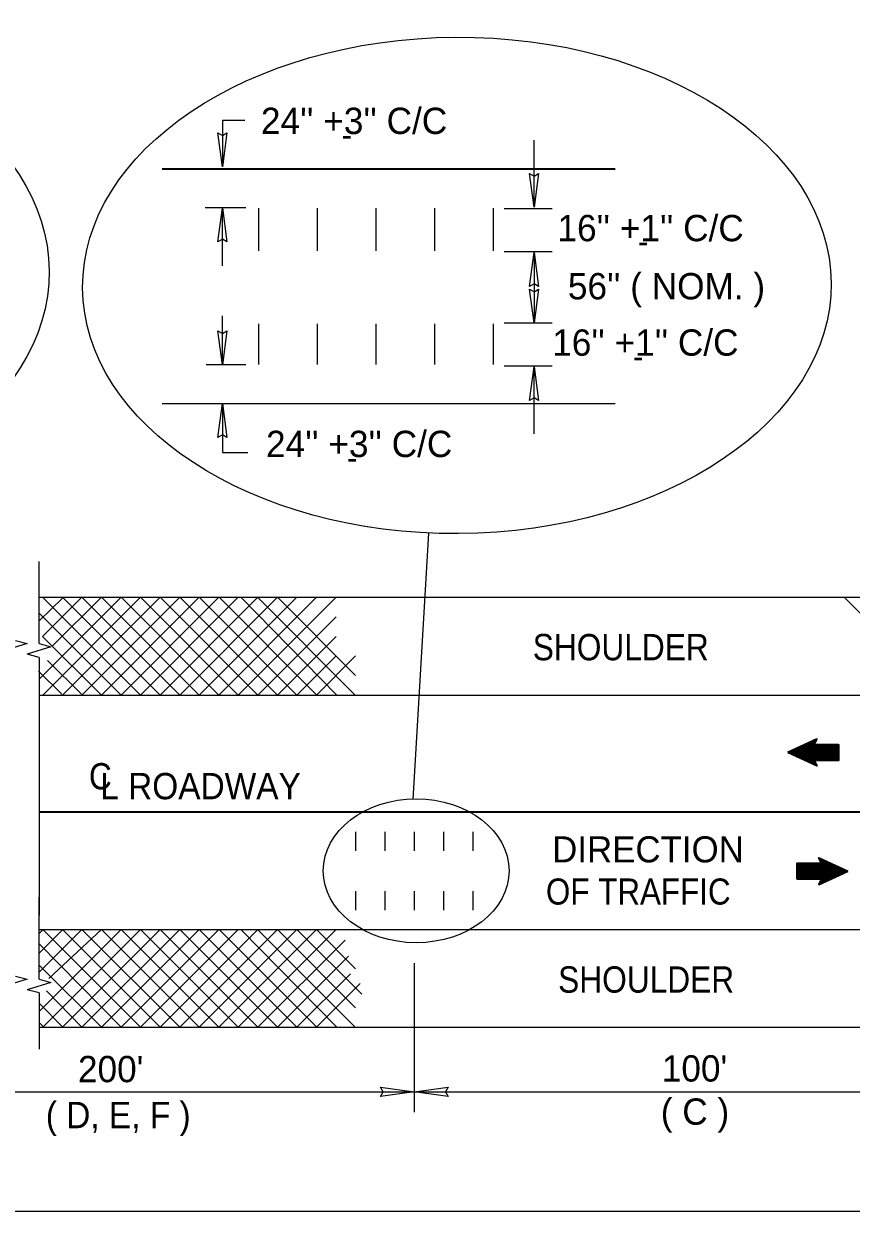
# Model space of a CAD drawing. Extents: x 2935 to 3309, y -322 to -44.
# Drawn here: x 3022.7 to 3064.6, y -241.2 to -181.1 of the extents above; entities that cross this region are included whole.
import ezdxf

# ---------------------------------------------------------------- set-up
doc = ezdxf.new("R2010")
doc.units = 0
doc.header["$LTSCALE"] = 0.54
doc.layers.add('1', color=7, linetype='Continuous', lineweight=25)

msp = doc.modelspace()

# ---------------------------------------------------------------- linework, layer by layer
at = {"layer": '1', "lineweight": 13}
for p, q in [((3032.7953, -185.9812), (3032.7953, -188.3387)), ((3032.7953, -185.9812), (3033.9398, -185.9812)), ((3048.5828, -190.3927), (3048.5828, -186.9904)), ((3032.7953, -188.3332), (3032.7953, -188.3387)), ((3033.9753, -190.4229), (3031.9171, -190.4229)), ((3032.7953, -193.3529), (3032.7953, -190.4229)), ((3032.7953, -190.4285), (3032.7953, -190.4229)), ((3047.0734, -190.4531), (3049.4913, -190.4531)), ((3048.5828, -190.3871), (3048.5828, -190.3927)), ((3047.0734, -192.6279), (3049.4913, -192.6279)), ((3048.5828, -192.6883), (3048.5828, -196.2523)), ((3048.5828, -192.6939), (3048.5828, -192.6883)), ((3032.7953, -198.367), (3032.7953, -195.8901)), ((3047.0734, -196.2523), (3049.4913, -196.2523)), ((3048.5828, -196.2467), (3048.5828, -196.2523)), ((3033.9753, -198.3667), (3031.9774, -198.3667)), ((3032.7953, -198.3614), (3032.7953, -198.367)), ((3047.0734, -198.4273), (3049.4913, -198.4273)), ((3048.5828, -201.8706), (3048.5828, -198.4682)), ((3048.5828, -198.4738), (3048.5828, -198.4682)), ((3032.7953, -200.3354), (3032.7953, -202.8137)), ((3032.7953, -200.341), (3032.7953, -200.3354)), ((3032.7953, -202.8137), (3034.0815, -202.8137)), ((3042.4629, -220.385), (3043.2557, -206.8915)), ((3023.52, -212.4927), (3023.52, -208.327)), ((3027.6634, -210.1462), (3023.52, -214.2896)), ((3024.6908, -210.1851), (3023.52, -211.3443)), ((3028.6534, -215.0962), (3023.6793, -210.1462)), ((3025.6834, -210.1462), (3023.6836, -212.1262)), ((3028.6534, -210.1462), (3023.7034, -215.0962)), ((3026.6734, -210.1462), (3024.1786, -212.6212)), ((3029.6434, -210.1462), (3024.6934, -215.0962)), ((3029.6434, -215.0962), (3024.6934, -210.1462)), ((3030.6334, -210.1462), (3025.6834, -215.0962)), ((3030.6334, -215.0962), (3025.6834, -210.1462)), ((3026.6734, -215.0962), (3031.6234, -210.1462)), ((3031.6234, -215.0962), (3026.6734, -210.1462)), ((3027.6634, -210.1462), (3032.6134, -215.0962)), ((3027.6634, -215.0962), (3032.6134, -210.1462)), ((3028.6534, -210.1462), (3033.6034, -215.0962)), ((3028.6534, -215.0962), (3033.6034, -210.1462)), ((3029.6434, -210.1462), (3034.5934, -215.0962)), ((3029.6434, -215.0962), (3034.5934, -210.1462)), ((3030.6334, -210.1462), (3035.5834, -215.0962)), ((3030.6334, -215.0962), (3035.5834, -210.1462)), ((3031.6234, -210.1462), (3036.5734, -215.0962)), ((3031.6234, -215.0962), (3036.5734, -210.1462)), ((3032.6134, -215.0962), (3037.5634, -210.1462)), ((3032.6333, -210.1462), (3037.5833, -215.0962)), ((3033.6034, -215.0962), (3038.5534, -210.1462)), ((3033.7223, -210.1462), (3038.593, -215.0962)), ((3034.5736, -210.1462), (3039.5236, -215.0962)), ((3035.5834, -210.1462), (3039.5434, -214.1062)), ((3064.2934, -210.1462), (3066.9268, -212.7796)), ((3027.6634, -215.0962), (3023.52, -210.9528)), ((3034.5934, -215.0962), (3038.5534, -211.1362)), ((3026.6734, -215.0962), (3023.6836, -212.1262)), ((3035.5834, -215.0962), (3038.5534, -212.1262)), ((3023.52, -213.187), (3023.52, -226.262)), ((3025.6613, -215.0572), (3023.9414, -213.3487)), ((3036.5734, -215.0962), (3038.5534, -213.1162)), ((3037.5634, -215.0962), (3039.5434, -213.1162)), ((3024.6688, -215.0572), (3023.4872, -213.8836)), ((3023.52, -229.4932), (3023.52, -225.3275)), ((3024.6915, -226.9947), (3023.5136, -228.1726)), ((3023.6996, -226.9947), (3023.5185, -227.1758)), ((3025.6834, -226.9762), (3023.5226, -229.1371)), ((3027.6634, -226.9762), (3023.5293, -231.1103)), ((3028.6534, -226.9762), (3023.7034, -231.9262)), ((3028.6534, -231.9262), (3023.7034, -226.9762)), ((3026.6734, -226.9762), (3024.0119, -229.452)), ((3029.6434, -226.9762), (3024.6934, -231.9262)), ((3029.6434, -231.9262), (3024.6934, -226.9762)), ((3030.6334, -231.9262), (3025.6834, -226.9762)), ((3030.6334, -226.9762), (3025.6834, -231.9262)), ((3026.6734, -231.9262), (3031.6234, -226.9762)), ((3031.6234, -231.9262), (3026.6734, -226.9762)), ((3027.6634, -231.9262), (3032.6134, -226.9762)), ((3027.6634, -226.9762), (3032.6134, -231.9262)), ((3028.6534, -231.9262), (3033.6034, -226.9762)), ((3028.6534, -226.9762), (3033.6034, -231.9262)), ((3029.6434, -226.9762), (3034.5934, -231.9262)), ((3029.6434, -231.9262), (3034.5934, -226.9762)), ((3030.6334, -226.9762), (3035.5834, -231.9262)), ((3030.6334, -231.9262), (3035.5834, -226.9762)), ((3031.6234, -226.9762), (3036.5734, -231.9262)), ((3031.6234, -231.9262), (3036.5734, -226.9762)), ((3032.6134, -231.9262), (3037.5634, -226.9762)), ((3032.6333, -226.9762), (3037.5833, -231.9262)), ((3033.6034, -231.9262), (3038.5534, -226.9762)), ((3033.7223, -226.9762), (3038.593, -231.9262)), ((3034.5736, -226.9762), (3039.5236, -231.9262)), ((3035.5834, -226.9762), (3039.5434, -230.9362)), ((3036.5734, -226.9762), (3039.8603, -230.2432)), ((3037.5634, -226.9762), (3039.5434, -228.9562)), ((3027.6634, -231.9262), (3023.52, -227.6947)), ((3034.5934, -231.9262), (3039.0088, -227.5107)), ((3035.5834, -231.9262), (3039.187, -228.3226)), ((3026.6734, -231.9262), (3023.52, -228.7728)), ((3042.5134, -228.6792), (3042.5134, -236.228)), ((3036.5734, -231.9262), (3039.286, -229.2136)), ((3037.5634, -231.9262), (3039.781, -229.7086)), ((3023.52, -230.1875), (3023.52, -233.0378)), ((3025.6834, -231.9262), (3023.8799, -230.0752)), ((3024.6915, -231.9077), (3023.5302, -230.7157)), ((3023.7367, -231.9077), (3023.5261, -231.6916)), ((3012.8134, -235.1924), (3042.5125, -235.1924)), ((3042.5069, -235.1924), (3042.5125, -235.1924)), ((3042.5134, -235.1924), (3072.3356, -235.1924)), ((3042.519, -235.1924), (3042.5134, -235.1924)), ((3012.8134, -241.2417), (3179.9262, -241.2417))]:
    msp.add_line(p, q, dxfattribs=at)
at = {"layer": '1', "lineweight": 35}
for p, q in [((3052.6879, -188.4554), (3029.7464, -188.4554)), ((3071.0555, -221.0362), (3023.52, -221.0362))]:
    msp.add_line(p, q, dxfattribs=at)
at = {"layer": '1'}
for p, q in [((3034.6294, -190.4354), (3034.6294, -192.6007)), ((3037.5994, -190.4354), (3037.5994, -192.6007)), ((3040.5694, -190.4354), (3040.5694, -192.6007)), ((3043.5394, -190.4354), (3043.5394, -192.6007)), ((3046.5094, -190.4354), (3046.5094, -192.6007)), ((3034.6294, -196.2867), (3034.6294, -198.3554)), ((3037.5994, -196.2867), (3037.5994, -198.3554)), ((3040.5694, -196.2867), (3040.5694, -198.3554)), ((3043.5394, -196.2867), (3043.5394, -198.3554)), ((3046.5094, -196.2867), (3046.5094, -198.3554)), ((3029.7464, -200.3354), (3052.6879, -200.3354)), ((3023.52, -210.1462), (3179.6282, -210.1462)), ((3023.52, -213.187), (3022.9079, -213.0236)), ((3023.52, -215.0962), (3073.7929, -215.0962)), ((3064.0081, -217.7256), (3062.0836, -217.7256)), ((3064.0082, -217.7132), (3062.1105, -217.7132)), ((3064.0083, -217.6993), (3062.1406, -217.6993)), ((3064.0085, -217.6856), (3062.1707, -217.6856)), ((3064.0086, -217.6744), (3062.1947, -217.6744)), ((3064.0087, -217.6634), (3062.2188, -217.6634)), ((3064.0088, -217.6524), (3062.2428, -217.6524)), ((3064.0088, -217.6413), (3062.2668, -217.6413)), ((3064.0089, -217.6302), (3062.2908, -217.6302)), ((3062.7608, -217.6178), (3062.3179, -217.6178)), ((3062.7667, -217.6067), (3062.3418, -217.6067)), ((3062.7724, -217.5957), (3062.366, -217.5957)), ((3062.7782, -217.5846), (3062.3899, -217.5846)), ((3062.7848, -217.5722), (3062.417, -217.5722)), ((3062.7913, -217.5597), (3062.444, -217.5597)), ((3062.7986, -217.5459), (3062.4741, -217.5459)), ((3062.8058, -217.5321), (3062.504, -217.5321)), ((3062.8117, -217.521), (3062.5282, -217.521)), ((3062.8175, -217.51), (3062.5523, -217.51)), ((3062.8232, -217.4989), (3062.5763, -217.4989)), ((3062.829, -217.4879), (3062.6003, -217.4879)), ((3062.8349, -217.4769), (3062.6243, -217.4769)), ((3062.8414, -217.4643), (3062.6513, -217.4643)), ((3062.8472, -217.4533), (3062.6753, -217.4533)), ((3062.853, -217.4423), (3062.6993, -217.4423)), ((3062.8588, -217.4312), (3062.7233, -217.4312)), ((3062.8653, -217.4187), (3062.7504, -217.4187)), ((3062.8718, -217.4064), (3062.7773, -217.4064)), ((3062.8792, -217.3925), (3062.8075, -217.3925)), ((3062.8863, -217.3787), (3062.8374, -217.3787)), ((3062.8922, -217.3677), (3062.8615, -217.3677)), ((3062.898, -217.3566), (3062.8856, -217.3566)), ((3064.0091, -217.6178), (3063.0038, -217.6178)), ((3064.0058, -218.0061), (3061.4738, -218.0061)), ((3064.0057, -218.02), (3061.4837, -218.02)), ((3064.0058, -217.9923), (3061.5038, -217.9923)), ((3064.0055, -218.0324), (3061.5102, -218.0324)), ((3064.0059, -217.9812), (3061.5278, -217.9812)), ((3064.0054, -218.0448), (3061.5368, -218.0448)), ((3064.0061, -217.9701), (3061.552, -217.9701)), ((3064.0053, -218.0559), (3061.5603, -218.0559)), ((3064.0061, -217.9592), (3061.5759, -217.9592)), ((3064.0052, -218.067), (3061.5839, -218.067)), ((3064.0063, -217.9481), (3061.6001, -217.9481)), ((3064.0051, -218.0779), (3061.6073, -218.0779)), ((3064.0063, -217.937), (3061.624, -217.937)), ((3064.005, -218.0904), (3061.6339, -218.0904)), ((3064.0065, -217.9246), (3061.6511, -217.9246)), ((3064.0049, -218.1015), (3061.6575, -218.1015)), ((3064.0065, -217.9136), (3061.6751, -217.9136)), ((3064.0049, -218.1125), (3061.6811, -218.1125)), ((3064.0067, -217.9024), (3061.6991, -217.9024)), ((3064.0048, -218.1236), (3061.7046, -218.1236)), ((3064.0067, -217.8915), (3061.7231, -217.8915)), ((3064.0047, -218.1347), (3061.7282, -218.1347)), ((3064.0068, -217.879), (3061.7502, -217.879)), ((3064.0046, -218.1457), (3061.7518, -218.1457)), ((3064.007, -217.8666), (3061.7772, -217.8666)), ((3064.0044, -218.1595), (3061.7812, -218.1595)), ((3064.007, -217.8527), (3061.8073, -217.8527)), ((3064.0043, -218.1733), (3061.8107, -218.1733)), ((3064.0043, -218.1858), (3061.8371, -218.1858)), ((3064.0073, -217.8389), (3061.8373, -217.8389)), ((3064.0073, -217.8279), (3061.8613, -217.8279)), ((3064.0042, -218.1982), (3061.8638, -218.1982)), ((3064.0073, -217.8168), (3061.8854, -217.8168)), ((3064.004, -218.2092), (3061.8872, -218.2092)), ((3064.0074, -217.8057), (3061.9094, -217.8057)), ((3064.0039, -218.2203), (3061.9108, -218.2203)), ((3064.0076, -217.7946), (3061.9334, -217.7946)), ((3064.0038, -218.2314), (3061.9343, -218.2314)), ((3064.0077, -217.7837), (3061.9574, -217.7837)), ((3064.0037, -218.2437), (3061.9608, -218.2437)), ((3064.0036, -218.2548), (3061.9844, -218.2548)), ((3064.0078, -217.7712), (3061.9845, -217.7712)), ((3064.0035, -218.2659), (3062.0079, -218.2659)), ((3064.0079, -217.7601), (3062.0085, -217.7601)), ((3064.0034, -218.277), (3062.0315, -218.277)), ((3064.0079, -217.7491), (3062.0325, -217.7491)), ((3064.0034, -218.288), (3062.0551, -218.288)), ((3064.008, -217.7381), (3062.0565, -217.7381)), ((3064.0033, -218.2991), (3062.0787, -218.2991)), ((3064.0031, -218.3129), (3062.1081, -218.3129)), ((3064.003, -218.3267), (3062.1376, -218.3267)), ((3064.0028, -218.3391), (3062.1641, -218.3391)), ((3064.0028, -218.3516), (3062.1907, -218.3516)), ((3064.0028, -218.3627), (3062.2142, -218.3627)), ((3064.0026, -218.3737), (3062.2378, -218.3737)), ((3064.0025, -218.3847), (3062.2613, -218.3847)), ((3064.0024, -218.3972), (3062.2878, -218.3972)), ((3062.9148, -218.4082), (3062.3113, -218.4082)), ((3062.7845, -218.4192), (3062.3348, -218.4192)), ((3062.789, -218.4303), (3062.3584, -218.4303)), ((3062.7933, -218.4414), (3062.382, -218.4414)), ((3062.7978, -218.4525), (3062.4056, -218.4525)), ((3062.8034, -218.4663), (3062.4351, -218.4663)), ((3062.8088, -218.4801), (3062.4645, -218.4801)), ((3062.8139, -218.4926), (3062.491, -218.4926)), ((3062.8188, -218.505), (3062.5175, -218.505)), ((3062.8232, -218.5161), (3062.5411, -218.5161)), ((3062.8277, -218.5271), (3062.5647, -218.5271)), ((3062.8321, -218.5382), (3062.5883, -218.5382)), ((3062.8371, -218.5506), (3062.6147, -218.5506)), ((3062.8415, -218.5616), (3062.6383, -218.5616)), ((3062.8459, -218.5727), (3062.6618, -218.5727)), ((3062.8503, -218.5837), (3062.6853, -218.5837)), ((3062.8548, -218.5947), (3062.709, -218.5947)), ((3062.8592, -218.6058), (3062.7326, -218.6058)), ((3062.8648, -218.6197), (3062.762, -218.6197)), ((3062.8703, -218.6336), (3062.7915, -218.6336)), ((3062.8752, -218.646), (3062.8179, -218.646)), ((3062.8802, -218.6583), (3062.8445, -218.6583)), ((3062.8846, -218.6694), (3062.868, -218.6694)), ((3039.5434, -222.0262), (3039.5434, -222.9857)), ((3041.0284, -222.0262), (3041.0284, -222.9857)), ((3042.5134, -222.0262), (3042.5134, -222.9857)), ((3043.9984, -222.0262), (3043.9984, -222.9857)), ((3045.4834, -222.0262), (3045.4834, -222.9857)), ((3061.9089, -223.7367), (3063.8573, -223.7367)), ((3061.9091, -223.7257), (3063.8337, -223.7257)), ((3061.9093, -223.6981), (3063.7748, -223.6981)), ((3061.9093, -223.7118), (3063.8043, -223.7118)), ((3061.9095, -223.6732), (3063.7217, -223.6732)), ((3061.9095, -223.6857), (3063.7483, -223.6857)), ((3061.9096, -223.6622), (3063.6982, -223.6622)), ((3061.9098, -223.6401), (3063.651, -223.6401)), ((3061.9098, -223.6511), (3063.6746, -223.6511)), ((3061.9099, -223.6276), (3063.6246, -223.6276)), ((3062.9975, -223.6166), (3063.601, -223.6166)), ((3063.0278, -223.3554), (3063.0443, -223.3554)), ((3063.0322, -223.3664), (3063.0678, -223.3664)), ((3063.0372, -223.3788), (3063.0944, -223.3788)), ((3063.042, -223.3912), (3063.1208, -223.3912)), ((3063.0476, -223.4051), (3063.1503, -223.4051)), ((3063.0532, -223.4189), (3063.1798, -223.4189)), ((3063.0576, -223.43), (3063.2033, -223.43)), ((3063.062, -223.4411), (3063.227, -223.4411)), ((3063.0664, -223.4521), (3063.2505, -223.4521)), ((3063.0708, -223.4632), (3063.2741, -223.4632)), ((3063.0753, -223.4742), (3063.2977, -223.4742)), ((3063.0803, -223.4867), (3063.3241, -223.4867)), ((3063.0847, -223.4977), (3063.3477, -223.4977)), ((3063.0892, -223.5087), (3063.3713, -223.5087)), ((3063.0935, -223.5198), (3063.3948, -223.5198)), ((3063.0984, -223.5322), (3063.4213, -223.5322)), ((3063.1035, -223.5447), (3063.4478, -223.5447)), ((3063.1089, -223.5585), (3063.4773, -223.5585)), ((3063.1146, -223.5723), (3063.5068, -223.5723)), ((3063.119, -223.5834), (3063.5303, -223.5834)), ((3063.1233, -223.5944), (3063.5539, -223.5944)), ((3063.1278, -223.6055), (3063.5775, -223.6055)), ((3061.9038, -224.3392), (3063.7417, -224.3392)), ((3061.904, -224.3254), (3063.7718, -224.3254)), ((3061.9042, -224.3117), (3063.8018, -224.3117)), ((3061.9043, -224.2867), (3063.8558, -224.2867)), ((3061.9043, -224.2992), (3063.8288, -224.2992)), ((3061.9044, -224.2647), (3063.9038, -224.2647)), ((3061.9044, -224.2757), (3063.8798, -224.2757)), ((3061.9046, -224.2536), (3063.9278, -224.2536)), ((3061.9047, -224.2412), (3063.9549, -224.2412)), ((3061.9048, -224.2302), (3063.9789, -224.2302)), ((3061.9049, -224.2191), (3064.0029, -224.2191)), ((3061.905, -224.1969), (3064.051, -224.1969)), ((3061.905, -224.208), (3064.0269, -224.208)), ((3061.9051, -224.1858), (3064.075, -224.1858)), ((3061.9053, -224.1582), (3064.1352, -224.1582)), ((3061.9053, -224.1721), (3064.1051, -224.1721)), ((3061.9055, -224.1458), (3064.1622, -224.1458)), ((3061.9057, -224.1223), (3064.2133, -224.1223)), ((3061.9057, -224.1333), (3064.1893, -224.1333)), ((3061.9058, -224.1002), (3064.2613, -224.1002)), ((3061.9058, -224.1112), (3064.2373, -224.1112)), ((3061.906, -224.0877), (3064.2883, -224.0877)), ((3061.9061, -224.0767), (3064.3123, -224.0767)), ((3061.9063, -224.0547), (3064.3603, -224.0547)), ((3061.9063, -224.0657), (3064.3364, -224.0657)), ((3061.9064, -224.0436), (3064.3845, -224.0436)), ((3061.9065, -224.0187), (3064.4385, -224.0187)), ((3061.9065, -224.0325), (3064.4085, -224.0325)), ((3061.9067, -224.0048), (3064.4287, -224.0048)), ((3061.9068, -223.9923), (3064.4022, -223.9923)), ((3061.9069, -223.98), (3064.3755, -223.98)), ((3061.907, -223.9689), (3064.3521, -223.9689)), ((3061.9072, -223.9578), (3064.3284, -223.9578)), ((3061.9073, -223.9344), (3064.2784, -223.9344)), ((3061.9073, -223.9468), (3064.305, -223.9468)), ((3061.9074, -223.9122), (3064.2313, -223.9122)), ((3061.9074, -223.9233), (3064.2548, -223.9233)), ((3061.9076, -223.9012), (3064.2078, -223.9012)), ((3061.9077, -223.8902), (3064.1842, -223.8902)), ((3061.9078, -223.8791), (3064.1605, -223.8791)), ((3061.9079, -223.8653), (3064.1312, -223.8653)), ((3061.908, -223.8514), (3064.1017, -223.8514)), ((3061.9081, -223.839), (3064.0753, -223.839)), ((3061.9082, -223.8266), (3064.0486, -223.8266)), ((3061.9083, -223.8156), (3064.0252, -223.8156)), ((3061.9084, -223.8045), (3064.0015, -223.8045)), ((3061.9086, -223.7934), (3063.978, -223.7934)), ((3061.9087, -223.781), (3063.9515, -223.781)), ((3061.9088, -223.7589), (3063.9044, -223.7589)), ((3061.9088, -223.7699), (3063.9279, -223.7699)), ((3061.9089, -223.7478), (3063.8808, -223.7478)), ((3061.9033, -224.407), (3062.9086, -224.407)), ((3061.9034, -224.3946), (3063.6215, -224.3946)), ((3061.9035, -224.3724), (3063.6696, -224.3724)), ((3061.9035, -224.3835), (3063.6455, -224.3835)), ((3061.9037, -224.3613), (3063.6936, -224.3613)), ((3061.9038, -224.3503), (3063.7177, -224.3503)), ((3063.0143, -224.6682), (3063.0268, -224.6682)), ((3063.0202, -224.6571), (3063.0508, -224.6571)), ((3063.026, -224.6461), (3063.0749, -224.6461)), ((3063.0332, -224.6322), (3063.1048, -224.6322)), ((3063.0405, -224.6184), (3063.135, -224.6184)), ((3063.0471, -224.606), (3063.1619, -224.606)), ((3063.0535, -224.5936), (3063.189, -224.5936)), ((3063.0593, -224.5825), (3063.213, -224.5825)), ((3063.0652, -224.5714), (3063.237, -224.5714)), ((3063.0709, -224.5604), (3063.261, -224.5604)), ((3063.0774, -224.5479), (3063.2881, -224.5479)), ((3063.0833, -224.5368), (3063.3121, -224.5368)), ((3063.0892, -224.5258), (3063.3361, -224.5258)), ((3063.0948, -224.5148), (3063.3601, -224.5148)), ((3063.1007, -224.5038), (3063.3842, -224.5038)), ((3063.1065, -224.4927), (3063.4083, -224.4927)), ((3063.1138, -224.4789), (3063.4383, -224.4789)), ((3063.121, -224.4651), (3063.4683, -224.4651)), ((3063.1275, -224.4527), (3063.4953, -224.4527)), ((3063.1342, -224.4402), (3063.5224, -224.4402)), ((3063.1399, -224.4291), (3063.5463, -224.4291)), ((3063.1457, -224.4181), (3063.5705, -224.4181)), ((3063.1515, -224.407), (3063.5944, -224.407)), ((3039.5434, -225.0247), (3039.5434, -225.9862)), ((3041.0284, -225.0247), (3041.0284, -225.9862)), ((3042.5134, -225.0247), (3042.5134, -225.9862)), ((3043.9984, -225.0247), (3043.9984, -225.9862)), ((3045.4834, -225.0247), (3045.4834, -225.9862)), ((3023.52, -226.9762), (3179.6282, -226.9762)), ((3023.52, -230.1875), (3022.9079, -230.0242)), ((3023.52, -231.9262), (3180.3164, -231.9262))]:
    msp.add_line(p, q, dxfattribs=at)
for points in [[(3032.7953, -188.3387), (3032.5652, -186.6272), (3032.7953, -186.7591), (3033.0255, -186.6272)], [(3048.5828, -190.3927), (3048.3526, -188.6812), (3048.5828, -188.813), (3048.8129, -188.6812)], [(3032.7953, -190.4229), (3033.0255, -192.1344), (3032.7953, -192.0026), (3032.5652, -192.1344)], [(3048.5828, -192.6883), (3048.8129, -194.3998), (3048.5828, -194.268), (3048.3526, -194.3998)], [(3048.5828, -196.2523), (3048.3526, -194.5408), (3048.5828, -194.6727), (3048.8129, -194.5408)], [(3032.7953, -198.367), (3032.5652, -196.6555), (3032.7953, -196.7873), (3033.0255, -196.6555)], [(3048.5828, -198.4682), (3048.8129, -200.1797), (3048.5828, -200.0479), (3048.3526, -200.1797)], [(3032.7953, -200.3354), (3033.0255, -202.0469), (3032.7953, -201.9151), (3032.5652, -202.0469)], [(3042.5125, -235.1924), (3040.801, -235.4226), (3040.9328, -235.1924), (3040.801, -234.9622)], [(3042.5134, -235.1924), (3044.2249, -234.9622), (3044.0931, -235.1924), (3044.2249, -235.4226)]]:
    msp.add_lwpolyline(points, close=True, dxfattribs=at)
for points in [[(3022.3179, -212.3322), (3022.9112, -212.4906), (3021.7058, -212.8632)], [(3023.52, -212.4927), (3024.1133, -212.651), (3022.9079, -213.0236)], [(3022.3179, -229.3328), (3022.9112, -229.4912), (3021.7058, -229.8637)], [(3023.52, -229.4932), (3024.1133, -229.6516), (3022.9079, -230.0242)]]:
    msp.add_lwpolyline(points, dxfattribs=at)
at = {"layer": '1', "lineweight": 35}
for points in [[(3064.0023, -218.4225), (3064.0023, -217.6123), (3062.7668, -217.6123), (3062.9087, -217.3356), (3061.4438, -218.0106)], [(3064.0023, -217.5988), (3064.0023, -218.409), (3062.7668, -218.409), (3062.9087, -218.6858), (3061.4438, -218.0106)], [(3061.91, -224.4259), (3061.91, -223.6158), (3063.1455, -223.6158), (3063.0037, -223.339), (3064.4686, -224.0142)], [(3061.91, -223.6023), (3061.91, -224.4124), (3063.1455, -224.4124), (3063.0037, -224.6892), (3064.4686, -224.0142)]]:
    msp.add_lwpolyline(points, dxfattribs=at)
at = {"layer": '1', "lineweight": 13}
for centre, major_axis, ratio in [((3005.062, -193.7344), (18.9569, 0.1208), 0.663168), ((3044.6736, -194.3496), (18.9569, 0.1208), 0.663168), ((3042.6108, -223.9984), (4.7091, 0), 0.773994)]:
    msp.add_ellipse(centre, major_axis=major_axis, ratio=ratio, dxfattribs=at)

# ---------------------------------------------------------------- texts
at = {"layer": '1'}
for s, height, p in [("24'' +3'' C/C", 1.333, (3034.7473, -186.6805)), ('-', 1.188, (3038.8418, -187.3005)), ("16'' +1'' C/C", 1.333, (3049.767, -192.1116)), ('-', 1.188, (3053.8368, -192.7156)), ("56'' ( NOM. )", 1.333, (3050.2951, -195.0547)), ("16'' +1'' C/C", 1.333, (3049.5018, -197.9097)), ('-', 1.188, (3053.5964, -198.5297)), ("24'' +3'' C/C", 1.333, (3035.0054, -203.0435)), ('-', 1.188, (3039.1, -203.6635)), ('DIRECTION ', 1.32, (3049.499, -223.5722)), ("200'", 1.333, (3025.4799, -234.7064)), ("100'", 1.333, (3055.0519, -234.6734)), ('( C )', 1.333, (3055.0015, -236.8605))]:
    msp.add_text(s, height=height, dxfattribs=at).set_placement(p)
for s, height, width, p in [('SHOULDER', 1.333, 0.9, (3048.5167, -213.3362)), ('C', 1.333, 0.9, (3026.0363, -219.8764)), ('L ROADWAY', 1.333, 0.95, (3026.6079, -220.3752)), ('OF TRAFFIC', 1.32, 0.9, (3049.1828, -225.7078)), ('SHOULDER', 1.333, 0.9, (3049.8022, -230.1702)), ('( D, E, F )', 1.333, 0.95, (3023.8513, -237.0357))]:
    msp.add_text(s, height=height, dxfattribs=dict(at, width=width)).set_placement(p)

doc.saveas('drawing.dxf')
